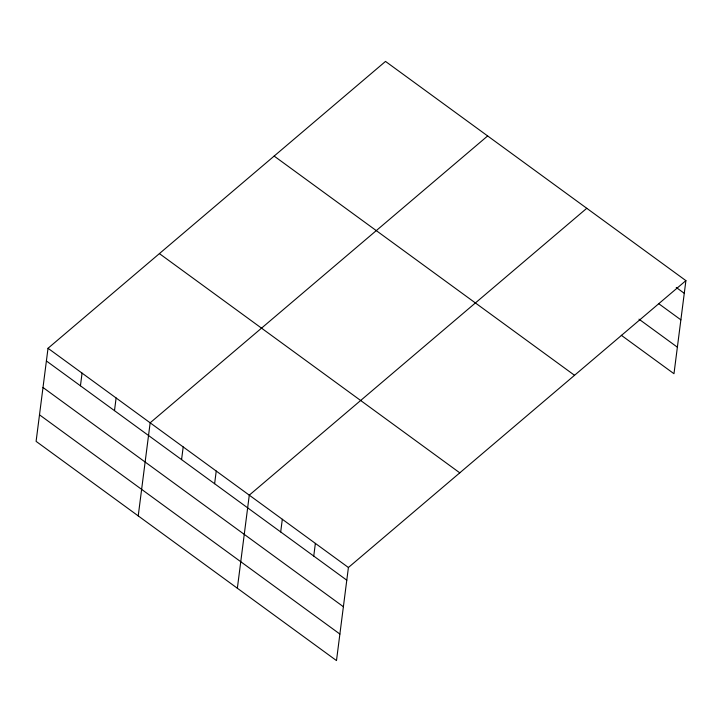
<?xml version="1.0" encoding="UTF-8"?>
<svg xmlns="http://www.w3.org/2000/svg" width="722" height="722" viewBox="0 0 722 722"><rect width="100%" height="100%" fill="white"/><g stroke="black" fill="none" stroke-linecap="round" stroke-linejoin="round"><path stroke-width="1.08" d="M48.022 348.284L36.1 441.368L336.488 660.585L348.41 567.501L685.9 280.632L385.512 61.415L48.022 348.284L348.41 567.501M80.44 385.801L82.064 373.121M114.491 410.647L116.116 397.966M138.227 515.896L150.158 422.812L487.648 135.953M181.574 459.607L183.198 446.927M214.614 483.722L216.239 471.042M237.357 588.24L249.28 495.157L586.769 208.297M280.696 531.952L282.32 519.271M313.745 556.066L315.37 543.386M685.9 280.632L673.978 373.716L621.29 335.27M676.234 287.446L684.275 293.312M658.554 303.556L680.873 319.846M638.97 319.16L677.371 347.183M274.143 156.078L574.532 375.296M159.4 253.612L459.779 472.838M46.398 360.964L346.786 580.181M43.004 387.497L343.383 606.715M39.502 414.834L339.882 634.051"/></g></svg>
